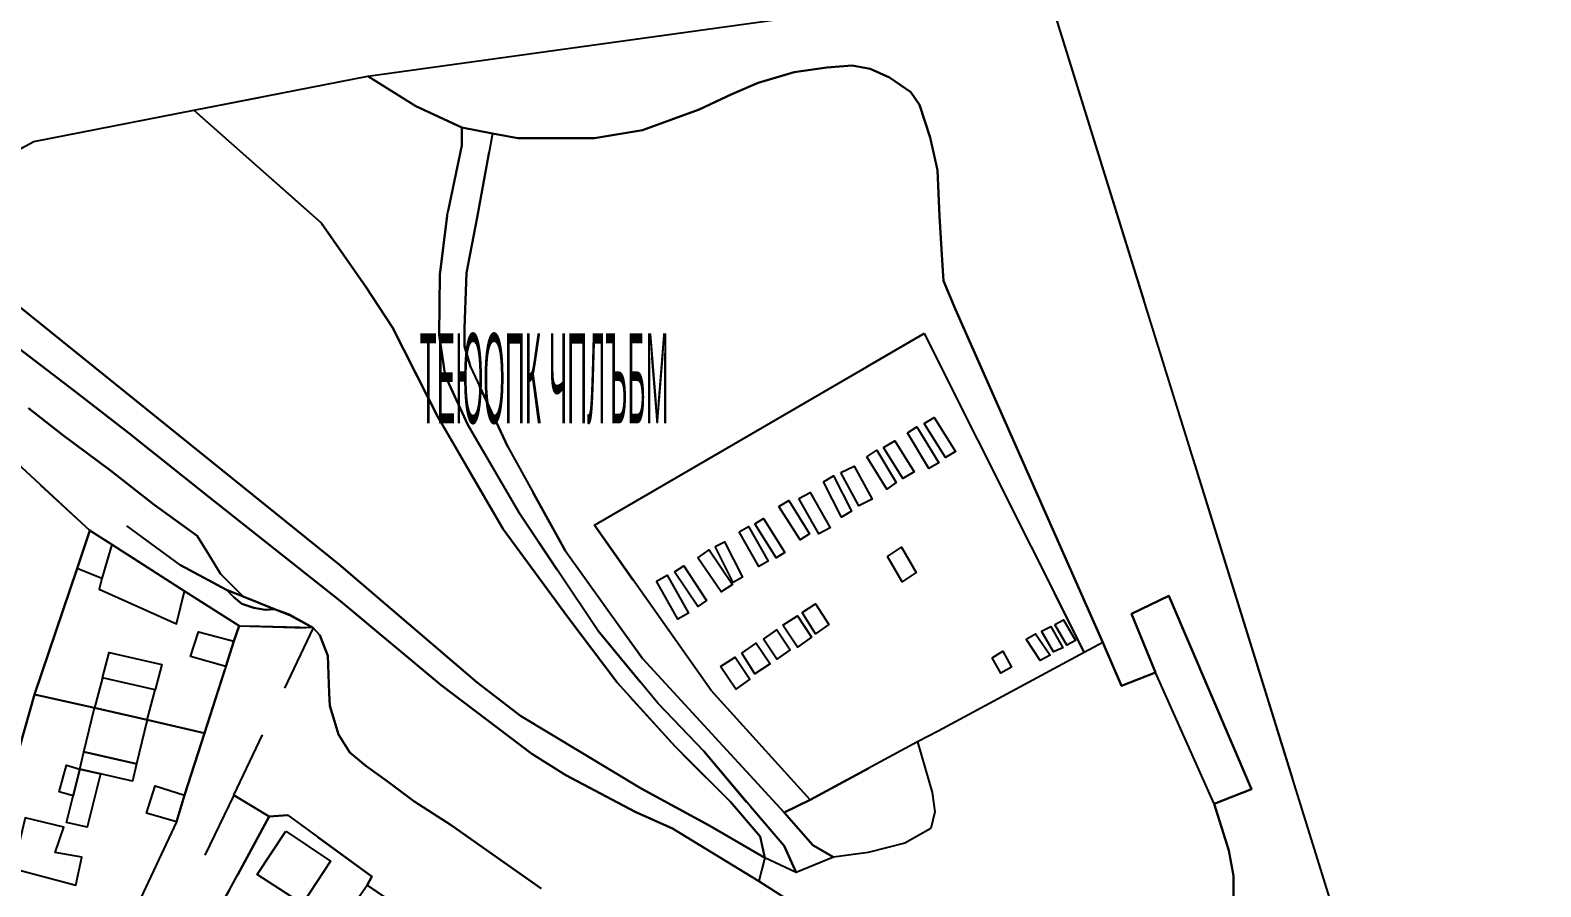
# Model space of a CAD drawing. Extents: x -14.1 to 15.6, y -19 to 8.9.
# Drawn here: x -7.829 to -5.563, y 2.482 to 3.767 of the extents above; entities that cross this region are included whole.
import ezdxf

# ---------------------------------------------------------------- set-up
doc = ezdxf.new("R2010")
doc.units = 0
doc.header["$MEASUREMENT"] = 0
doc.linetypes.add('DASHED', pattern=[0.75, 0.5, -0.25])
doc.linetypes.add('DOT', pattern=[1, 0, -1])
doc.layers.get('0').update_dxf_attribs({"linetype": 'CONTINUOUS'})

msp = doc.modelspace()

# ---------------------------------------------------------------- linework, layer by layer
at = {"color": 6, "linetype": 'DASHED'}
msp.add_lwpolyline([(-7.9638, 3.9113), (-8.0418, 3.7273), (-8.0538, 3.7013), (-8.1858, 3.3913), (-8.0848, 3.4603), (-8.0218, 3.4943), (-7.8238, 3.6003), (-7.5838, 3.6473), (-7.3228, 3.6983), (-6.3068, 3.8393), (-5.6068, 1.5853), (-5.7158, 1.4763), (-5.7438, 1.4483), (-4.7798, 0.5143)], dxfattribs=at)
at = {"color": 5, "linetype": 'Continuous'}
msp.add_lwpolyline([(-6.0238, 2.4673), (-6.0238, 2.4853), (-6.0238, 2.4983), (-6.0308, 2.5363), (-6.0528, 2.6063), (-5.9968, 2.6283), (-6.1208, 2.9183), (-6.1768, 2.8913), (-6.1408, 2.8033), (-6.1918, 2.7833), (-6.2198, 2.8483), (-6.4408, 3.3483), (-6.4588, 3.3913), (-6.4608, 3.4223), (-6.4648, 3.4883), (-6.4678, 3.5573), (-6.4788, 3.6063), (-6.4948, 3.6553), (-6.5078, 3.6743), (-6.5398, 3.6963), (-6.5688, 3.7093), (-6.5958, 3.7143), (-6.6338, 3.7113), (-6.6828, 3.7043), (-6.7368, 3.6883), (-6.7768, 3.6713), (-6.8258, 3.6483), (-6.9108, 3.6173), (-6.9828, 3.6053), (-7.0368, 3.6053), (-7.0978, 3.6053), (-7.1358, 3.6123), (-7.1818, 3.6213), (-7.2508, 3.6533), (-7.3228, 3.6983), (-6.3068, 3.8393), (-5.6068, 1.5853)], dxfattribs=at)
at = {"color": 7, "linetype": 'Continuous'}
for points in [[(-8.0218, 3.4943), (-7.3658, 2.9653), (-7.1588, 2.7883), (-7.0938, 2.7383), (-6.9128, 2.6293), (-6.8098, 2.5733), (-6.7268, 2.5253), (-6.7338, 2.5573), (-6.7788, 2.6093), (-6.8618, 2.6923), (-6.9488, 2.7883), (-7.0228, 2.8863), (-7.1198, 3.0183), (-7.2178, 3.1873), (-7.2858, 3.3213), (-7.3258, 3.3823), (-7.3928, 3.4783), (-7.5838, 3.6473), (-7.3228, 3.6983), (-7.2508, 3.6533), (-7.1818, 3.6213), (-7.1358, 3.6123), (-7.0978, 3.6053), (-7.0368, 3.6053), (-6.9828, 3.6053), (-6.9108, 3.6173), (-6.8258, 3.6483), (-6.7768, 3.6713), (-6.7368, 3.6883), (-6.6828, 3.7043), (-6.6338, 3.7113), (-6.5958, 3.7143), (-6.5688, 3.7093), (-6.5398, 3.6963), (-6.5078, 3.6743), (-6.4948, 3.6553), (-6.4788, 3.6063), (-6.4678, 3.5573), (-6.4648, 3.4883), (-6.4608, 3.4223), (-6.4588, 3.3913), (-6.4408, 3.3483), (-6.2198, 2.8483), (-6.1918, 2.7833), (-6.1408, 2.8033), (-6.1768, 2.8913), (-6.1208, 2.9183), (-5.9968, 2.6283), (-6.0528, 2.6063), (-6.0308, 2.5363), (-6.0238, 2.4983), (-6.0238, 2.4853), (-6.0238, 2.4673)], [(-8.0218, 3.4943), (-7.3658, 2.9653), (-7.1588, 2.7883), (-7.0938, 2.7383), (-6.9128, 2.6293), (-6.8098, 2.5733), (-6.7268, 2.5253), (-6.7338, 2.5573), (-6.7788, 2.6093), (-6.8618, 2.6923), (-6.9488, 2.7883), (-7.0228, 2.8863), (-7.1198, 3.0183), (-7.2178, 3.1873), (-7.2858, 3.3213), (-7.3258, 3.3823), (-7.3928, 3.4783), (-7.5838, 3.6473), (-7.3228, 3.6983), (-7.2508, 3.6533), (-7.1818, 3.6213), (-7.1358, 3.6123), (-7.0978, 3.6053), (-7.0368, 3.6053), (-6.9828, 3.6053), (-6.9108, 3.6173), (-6.8258, 3.6483), (-6.7768, 3.6713), (-6.7368, 3.6883), (-6.6828, 3.7043), (-6.6338, 3.7113), (-6.5958, 3.7143), (-6.5688, 3.7093), (-6.5398, 3.6963), (-6.5078, 3.6743), (-6.4948, 3.6553), (-6.4788, 3.6063), (-6.4678, 3.5573), (-6.4648, 3.4883), (-6.4608, 3.4223), (-6.4588, 3.3913), (-6.4408, 3.3483), (-6.2198, 2.8483), (-6.1918, 2.7833), (-6.1408, 2.8033), (-6.1768, 2.8913), (-6.1208, 2.9183), (-5.9968, 2.6283), (-6.0528, 2.6063), (-6.0308, 2.5363), (-6.0238, 2.4983), (-6.0238, 2.4853), (-6.0238, 2.4673)], [(-7.8468, 3.2903), (-7.7618, 3.2253), (-7.6818, 3.1633), (-7.5608, 3.0663), (-7.3638, 2.9103), (-7.2128, 2.7843), (-7.0768, 2.6813), (-7.0258, 2.6493), (-6.9218, 2.5943), (-6.8658, 2.5693), (-6.7358, 2.4903), (-6.6358, 2.4263)], [(-6.6358, 2.4263), (-6.7358, 2.4903), (-6.8658, 2.5693), (-6.9218, 2.5943), (-7.0258, 2.6493), (-7.0768, 2.6813), (-7.2128, 2.7843), (-7.3638, 2.9103), (-7.5608, 3.0663), (-7.6818, 3.1633), (-7.7618, 3.2253), (-7.8468, 3.2903)], [(-6.6358, 2.4263), (-6.7358, 2.4903), (-6.8658, 2.5693), (-6.9218, 2.5943), (-7.0258, 2.6493), (-7.0768, 2.6813), (-7.2128, 2.7843), (-7.3638, 2.9103), (-7.5608, 3.0663), (-7.6818, 3.1633), (-7.7618, 3.2253), (-7.8468, 3.2903)], [(-7.0628, 2.4793), (-7.1368, 2.5313), (-7.1978, 2.5743), (-7.2538, 2.6103), (-7.2938, 2.6403), (-7.3258, 2.6633), (-7.3498, 2.6833), (-7.3668, 2.7103), (-7.3728, 2.7303), (-7.3798, 2.7533), (-7.3808, 2.7723), (-7.3828, 2.8283), (-7.3948, 2.8593), (-7.4048, 2.8703), (-7.4408, 2.8903), (-7.4628, 2.8983), (-7.5098, 2.9173), (-7.5438, 2.9513), (-7.5608, 2.9793), (-7.5788, 3.0083), (-7.6438, 3.0553), (-7.7088, 3.1063), (-7.7808, 3.1603), (-7.8318, 3.2003)]]:
    msp.add_lwpolyline(points, dxfattribs=at)
at = {"color": 7, "linetype": 'DOT'}
for points in [[(-7.5838, 3.6473), (-7.3228, 3.6983), (-7.2508, 3.6533), (-7.1818, 3.6213), (-7.1818, 3.5943), (-7.2038, 3.4893), (-7.2148, 3.4003), (-7.2158, 3.3103), (-7.2068, 3.2493), (-7.1728, 3.1753), (-7.0948, 3.0413), (-6.9778, 2.8663), (-6.8878, 2.7573), (-6.8188, 2.6853), (-6.7488, 2.6023), (-6.6978, 2.5433), (-6.6798, 2.5033), (-6.7268, 2.5253), (-6.7338, 2.5573), (-6.7788, 2.6093), (-6.8618, 2.6923), (-6.9488, 2.7883), (-7.0228, 2.8863), (-7.1198, 3.0183), (-7.2178, 3.1873), (-7.2858, 3.3213), (-7.3258, 3.3823), (-7.3928, 3.4783)], [(-7.1358, 3.6123), (-7.0978, 3.6053), (-7.0368, 3.6053), (-6.9828, 3.6053), (-6.9108, 3.6173), (-6.8258, 3.6483), (-6.7768, 3.6713), (-6.7368, 3.6883), (-6.6828, 3.7043), (-6.6338, 3.7113), (-6.5958, 3.7143), (-6.5688, 3.7093), (-6.5398, 3.6963), (-6.5078, 3.6743), (-6.4948, 3.6553), (-6.4788, 3.6063), (-6.4678, 3.5573), (-6.4648, 3.4883), (-6.4608, 3.4223), (-6.4588, 3.3913), (-6.4408, 3.3483), (-6.2198, 2.8483), (-6.2478, 2.8333), (-6.4878, 3.3123), (-6.9828, 3.0243), (-6.8078, 2.7763), (-6.6588, 2.6123), (-6.6978, 2.5933), (-6.9108, 2.8243), (-7.0268, 2.9863), (-7.1128, 3.1423), (-7.1688, 3.2623), (-7.1778, 3.2933), (-7.1778, 3.3203), (-7.1748, 3.4033), (-7.1588, 3.4863)], [(-8.1858, 3.3913), (-8.0848, 3.4603), (-8.0618, 3.4513), (-8.0778, 3.4383), (-8.0778, 3.4203), (-8.0488, 3.3873), (-7.9618, 3.3013), (-7.8318, 3.2003), (-7.7808, 3.1603), (-7.7088, 3.1063), (-7.6438, 3.0553), (-7.5788, 3.0083), (-7.5608, 2.9793), (-7.5438, 2.9513), (-7.5098, 2.9173), (-7.5348, 2.9273), (-7.6038, 2.9643)], [(-8.3538, 2.9983), (-8.1858, 3.3913), (-7.6038, 2.9643), (-7.5348, 2.9273), (-7.5238, 2.9163), (-7.5118, 2.9063), (-7.4938, 2.9003), (-7.4768, 2.8973), (-7.4628, 2.8983), (-7.4398, 2.8893), (-7.4048, 2.8703), (-7.5158, 2.8733), (-7.5978, 2.9253), (-7.7068, 2.9953), (-7.7398, 3.0163), (-7.9588, 3.2193), (-8.0608, 3.2823), (-8.0868, 3.2383), (-8.1078, 3.1423), (-8.2258, 3.1743)], [(-6.6588, 2.6123), (-6.4978, 2.6993), (-6.4758, 2.6233), (-6.4718, 2.5943), (-6.4778, 2.5693), (-6.5168, 2.5473), (-6.5718, 2.5333), (-6.6238, 2.5263), (-6.6548, 2.5443), (-6.6978, 2.5933)], [(-7.5238, 2.6193), (-7.4708, 2.5873), (-7.5308, 2.4763), (-7.6208, 2.3223), (-7.6368, 2.2883), (-7.6748, 2.1913), (-7.7208, 2.0103), (-7.6498, 1.9923), (-7.6548, 1.9733), (-7.6748, 1.9783), (-7.6818, 1.9463), (-7.6608, 1.9403), (-7.6738, 1.8773), (-7.6898, 1.8163), (-7.6998, 1.7833), (-7.7078, 1.7563), (-7.7188, 1.7193), (-7.7738, 1.5393), (-7.8098, 1.4143), (-7.8238, 1.3473), (-7.8998, 1.0683), (-7.9698, 1.0133), (-7.7148, 2.2233)]]:
    msp.add_lwpolyline(points, close=True, dxfattribs=at)
at = {"color": 7, "linetype": 'Continuous'}
for points in [[(-8.0218, 3.4943), (-7.8238, 3.6003), (-7.5838, 3.6473), (-7.3928, 3.4783), (-7.3258, 3.3823), (-7.2858, 3.3213), (-7.2178, 3.1873), (-7.1198, 3.0183), (-7.0228, 2.8863), (-6.9488, 2.7883), (-6.8618, 2.6923), (-6.7788, 2.6093), (-6.7338, 2.5573), (-6.7268, 2.5253), (-6.8098, 2.5733), (-6.9128, 2.6293), (-7.0938, 2.7383), (-7.1588, 2.7883), (-7.3658, 2.9653)], [(-7.1818, 3.6213), (-7.1358, 3.6123), (-7.1588, 3.4863), (-7.1748, 3.4033), (-7.1778, 3.3203), (-7.1778, 3.2933), (-7.1688, 3.2623), (-7.1128, 3.1423), (-7.0268, 2.9863), (-6.9108, 2.8243), (-6.6978, 2.5933), (-6.6548, 2.5443), (-6.6238, 2.5263), (-6.6798, 2.5033), (-6.6978, 2.5433), (-6.7488, 2.6023), (-6.8188, 2.6853), (-6.8878, 2.7573), (-6.9778, 2.8663), (-7.0948, 3.0413), (-7.1728, 3.1753), (-7.2068, 3.2493), (-7.2158, 3.3103), (-7.2148, 3.4003), (-7.2038, 3.4893), (-7.1818, 3.5943)], [(-8.0848, 3.4603), (-8.0218, 3.4943), (-7.3658, 2.9653), (-7.1588, 2.7883), (-7.0938, 2.7383), (-6.9128, 2.6293), (-6.8098, 2.5733), (-6.7268, 2.5253), (-6.7358, 2.4903), (-6.8658, 2.5693), (-6.9218, 2.5943), (-7.0258, 2.6493), (-7.0768, 2.6813), (-7.2128, 2.7843), (-7.3638, 2.9103), (-7.5608, 3.0663), (-7.6818, 3.1633), (-7.7618, 3.2253), (-7.8468, 3.2903), (-7.9278, 3.3563), (-7.9978, 3.4143), (-8.0428, 3.4403), (-8.0618, 3.4513)], [(-6.4878, 3.3123), (-6.2478, 2.8333), (-6.4668, 2.7153), (-6.4978, 2.6993), (-6.6588, 2.6123), (-6.8078, 2.7763), (-6.9828, 3.0243)], [(-7.9588, 3.2193), (-7.7398, 3.0163), (-7.7588, 2.9593), (-7.8228, 2.7703), (-7.9328, 2.3833), (-8.1918, 2.4733)], [(-7.9588, 3.2193), (-7.7398, 3.0163), (-7.7588, 2.9593), (-7.8228, 2.7703), (-7.9328, 2.3833), (-8.1918, 2.4733)], [(-6.4878, 3.1773), (-6.4728, 3.1863), (-6.4408, 3.1353), (-6.4558, 3.1263)], [(-6.5488, 3.1413), (-6.5318, 3.1513), (-6.5028, 3.1043), (-6.5198, 3.0943)], [(-6.5128, 3.1633), (-6.4988, 3.1723), (-6.4658, 3.1183), (-6.4808, 3.1093)], [(-6.5738, 3.1273), (-6.5588, 3.1373), (-6.5298, 3.0883), (-6.5438, 3.0783)], [(-6.6128, 3.1033), (-6.5928, 3.1133), (-6.5658, 3.0633), (-6.5858, 3.0533)], [(-6.6388, 3.0893), (-6.6238, 3.0983), (-6.5968, 3.0453), (-6.6118, 3.0363)], [(-6.7058, 3.0523), (-6.6908, 3.0613), (-6.6598, 3.0113), (-6.6738, 3.0023)], [(-6.6758, 3.0643), (-6.6588, 3.0733), (-6.6288, 3.0203), (-6.6458, 3.0113)], [(-7.7398, 3.0163), (-7.7068, 2.9953), (-7.5978, 2.9253), (-7.5158, 2.8733), (-7.5238, 2.8503), (-7.5358, 2.8123), (-7.5678, 2.7123), (-7.6538, 2.7323), (-7.7328, 2.7503), (-7.8228, 2.7703), (-7.7588, 2.9593)], [(-7.7398, 3.0163), (-7.7068, 2.9953), (-7.5978, 2.9253), (-7.5158, 2.8733), (-7.5238, 2.8503), (-7.5358, 2.8123), (-7.5678, 2.7123), (-7.6538, 2.7323), (-7.7328, 2.7503), (-7.8228, 2.7703), (-7.7588, 2.9593)], [(-7.7218, 2.9443), (-7.7588, 2.9593), (-7.7398, 3.0163), (-7.7068, 2.9953)], [(-6.7658, 3.0143), (-6.7518, 3.0223), (-6.7218, 2.9703), (-6.7358, 2.9623)], [(-6.7418, 3.0263), (-6.7288, 3.0343), (-6.6968, 2.9833), (-6.7098, 2.9753)], [(-7.7068, 2.9953), (-7.7218, 2.9443), (-7.7258, 2.9283), (-7.6098, 2.8763), (-7.5978, 2.9253)], [(-6.8018, 2.9923), (-6.7878, 2.9993), (-6.7608, 2.9463), (-6.7748, 2.9383)], [(-6.8278, 2.9753), (-6.8108, 2.9873), (-6.7758, 2.9353), (-6.7928, 2.9243)], [(-6.5428, 2.9773), (-6.5218, 2.9913), (-6.4998, 2.9533), (-6.5208, 2.9393)], [(-6.8898, 2.9403), (-6.8738, 2.9493), (-6.8418, 2.8923), (-6.8578, 2.8833)], [(-6.8628, 2.9543), (-6.8488, 2.9633), (-6.8148, 2.9113), (-6.8278, 2.9023)], [(-7.5348, 2.9273), (-7.5098, 2.9173), (-7.4628, 2.8983), (-7.4768, 2.8973), (-7.4938, 2.9003), (-7.5118, 2.9063), (-7.5238, 2.9163)], [(-6.6708, 2.8933), (-6.6508, 2.9063), (-6.6308, 2.8753), (-6.6508, 2.8613)], [(-6.1408, 2.8033), (-6.1768, 2.8913), (-6.1208, 2.9183), (-5.9968, 2.6283), (-6.0528, 2.6063)], [(-6.6998, 2.8743), (-6.6778, 2.8883), (-6.6568, 2.8563), (-6.6778, 2.8413)], [(-6.2918, 2.8753), (-6.2788, 2.8823), (-6.2608, 2.8513), (-6.2738, 2.8443)], [(-7.5238, 2.8503), (-7.5358, 2.8123), (-7.5888, 2.8273), (-7.5768, 2.8643)], [(-6.7288, 2.8533), (-6.7088, 2.8673), (-6.6888, 2.8373), (-6.7088, 2.8233)], [(-6.3348, 2.8533), (-6.3208, 2.8613), (-6.2988, 2.8293), (-6.3138, 2.8213)], [(-6.3118, 2.8653), (-6.2978, 2.8723), (-6.2798, 2.8403), (-6.2938, 2.8343)], [(-7.6418, 2.7773), (-7.7208, 2.7953), (-7.7108, 2.8333), (-7.6318, 2.8153)], [(-6.7618, 2.8323), (-6.7398, 2.8473), (-6.7188, 2.8163), (-6.7418, 2.8013)], [(-6.3858, 2.8253), (-6.3698, 2.8353), (-6.3568, 2.8113), (-6.3728, 2.8023)], [(-6.7938, 2.8123), (-6.7718, 2.8263), (-6.7498, 2.7933), (-6.7708, 2.7783)], [(-7.7328, 2.7503), (-7.6538, 2.7323), (-7.6418, 2.7773), (-7.7208, 2.7953)], [(-7.8228, 2.7703), (-7.7328, 2.7503), (-7.6538, 2.7323), (-7.5678, 2.7123), (-7.5978, 2.6193), (-7.6098, 2.5793), (-7.7328, 2.3173), (-7.9328, 2.3833)], [(-7.8228, 2.7703), (-7.7328, 2.7503), (-7.6538, 2.7323), (-7.5678, 2.7123), (-7.5978, 2.6193), (-7.6098, 2.5793), (-7.7328, 2.3173), (-7.9328, 2.3833)], [(-7.7328, 2.7503), (-7.6538, 2.7323), (-7.6698, 2.6663), (-7.7488, 2.6843)], [(-7.7488, 2.6843), (-7.6698, 2.6663), (-7.6758, 2.6403), (-7.7238, 2.6513), (-7.7548, 2.6583)], [(-7.7548, 2.6583), (-7.7648, 2.6183), (-7.7858, 2.6243), (-7.7748, 2.6643)], [(-7.7548, 2.6583), (-7.7238, 2.6513), (-7.7438, 2.5713), (-7.7748, 2.5783), (-7.7648, 2.6183)], [(-7.5978, 2.6193), (-7.6098, 2.5793), (-7.6548, 2.5923), (-7.6418, 2.6333)], [(-7.8548, 2.5093), (-7.7608, 2.4843), (-7.7518, 2.5263), (-7.7918, 2.5333), (-7.7788, 2.5713), (-7.8368, 2.5853)], [(-7.4708, 2.5873), (-7.4428, 2.5893), (-7.3168, 2.4973), (-7.3238, 2.4843), (-7.2958, 2.4653), (-7.3918, 2.3273), (-7.3048, 2.1703), (-7.3298, 2.1333), (-7.3018, 2.1143), (-7.3168, 2.0933), (-7.3508, 2.1163), (-7.3668, 2.0923), (-7.3788, 2.1013), (-7.4728, 2.1733), (-7.4628, 2.2203), (-7.4888, 2.2273), (-7.6368, 2.2883), (-7.6208, 2.3223), (-7.5308, 2.4763)], [(-7.4708, 2.5873), (-7.4428, 2.5893), (-7.3168, 2.4973), (-7.3238, 2.4843), (-7.2958, 2.4653), (-7.3918, 2.3273), (-7.3048, 2.1703), (-7.3298, 2.1333), (-7.3018, 2.1143), (-7.3168, 2.0933), (-7.3508, 2.1163), (-7.3668, 2.0923), (-7.3788, 2.1013), (-7.4728, 2.1733), (-7.4628, 2.2203), (-7.4888, 2.2273), (-7.6368, 2.2883), (-7.6208, 2.3223), (-7.5308, 2.4763)], [(-7.4458, 2.5653), (-7.3788, 2.5203), (-7.4208, 2.4563), (-7.4548, 2.4783), (-7.4888, 2.5003)], [(-7.3238, 2.4843), (-7.2958, 2.4653), (-7.3918, 2.3273), (-7.4508, 2.3683), (-7.4168, 2.4173), (-7.3858, 2.3963)]]:
    msp.add_lwpolyline(points, close=True, dxfattribs=at)
at = {"color": 7, "linetype": 'DOT'}
for points in [[(-7.8368, 1.8973), (-7.7488, 2.2793), (-7.7328, 2.3173), (-7.6098, 2.5793), (-7.5978, 2.6193), (-7.5678, 2.7123), (-7.5358, 2.8123), (-7.5238, 2.8503), (-7.5158, 2.8733), (-7.4048, 2.8703), (-7.5238, 2.6193), (-7.7148, 2.2233), (-7.9698, 1.0133)], [(-7.2958, 2.4653), (-7.3238, 2.4843), (-7.3168, 2.4973), (-7.4428, 2.5893), (-7.4708, 2.5873), (-7.5238, 2.6193), (-7.4048, 2.8703), (-7.3948, 2.8593), (-7.3828, 2.8283), (-7.3808, 2.7723), (-7.3798, 2.7533), (-7.3728, 2.7303), (-7.3668, 2.7103), (-7.3498, 2.6833), (-7.3258, 2.6633), (-7.2938, 2.6403), (-7.2538, 2.6103), (-7.1978, 2.5743), (-7.1368, 2.5313), (-7.0628, 2.4793)]]:
    msp.add_lwpolyline(points, dxfattribs=at)

# ---------------------------------------------------------------- texts
at = {"color": 7, "width": 0.230769}
msp.add_text('ТЕЮОПК ЧПЛЪБМ', height=0.135, dxfattribs=at).set_placement((-7.2448, 3.1773))

doc.saveas('drawing.dxf')
